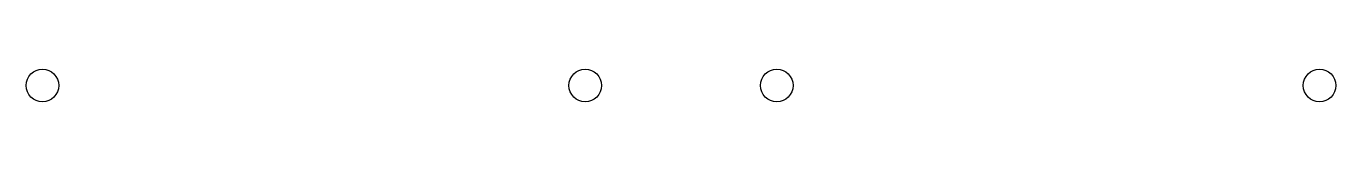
# Model space of a CAD drawing. Header units: inches. Extents: x -5.16 to 1.97, y -2.76 to -2.58.
import ezdxf

# ---------------------------------------------------------------- set-up
doc = ezdxf.new("R2010")
doc.units = ezdxf.units.IN
doc.header["$MEASUREMENT"] = 0

msp = doc.modelspace()

# ---------------------------------------------------------------- linework, layer by layer
at = {"color": 7, "linetype": 'Continuous', "lineweight": 25}
for centre in [(-5.0738, -2.6712), (-2.1176, -2.6712), (-1.0738, -2.6712), (1.8824, -2.6712)]:
    msp.add_circle(centre, 0.0886, dxfattribs=at)

doc.saveas('drawing.dxf')
